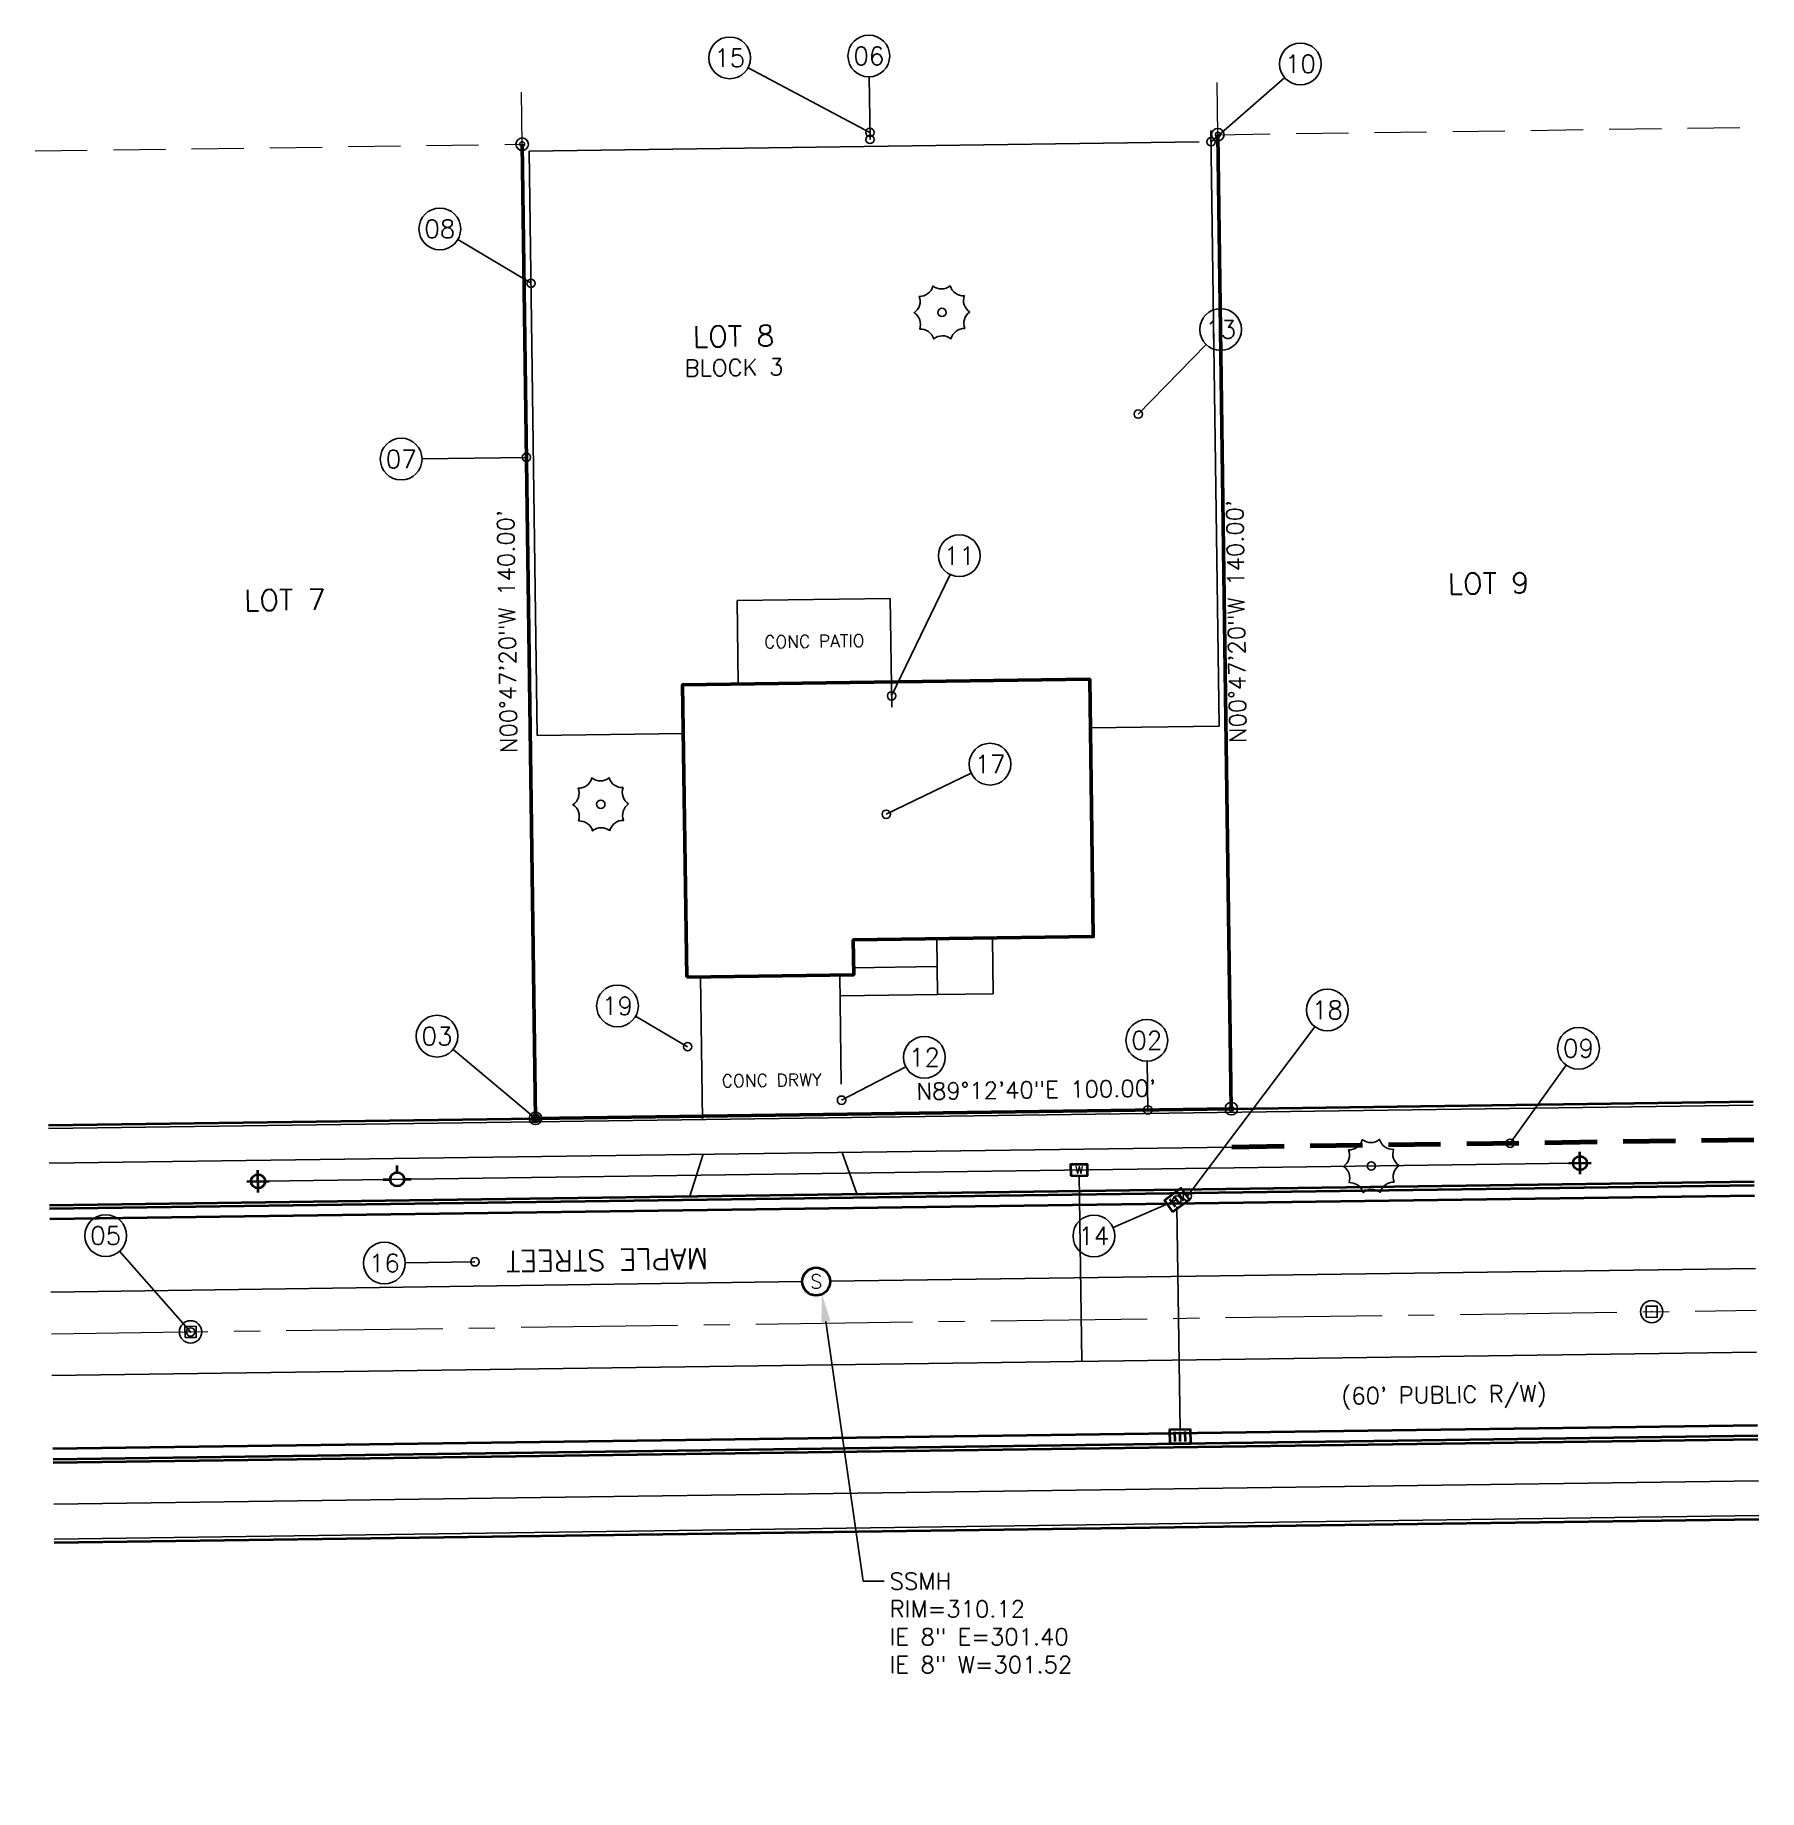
# Model space of a CAD drawing. Header units: feet. Extents: x 4928 to 5176, y 7903 to 8156.
import ezdxf
from ezdxf import colors
from ezdxf.entities.mleader import LeaderData, LeaderLine
from ezdxf.enums import TextEntityAlignment as Align
from ezdxf.math import Vec2, Vec3

# ---------------------------------------------------------------- set-up
doc = ezdxf.new("R2010")
doc.units = ezdxf.units.FT
doc.header["$LTSCALE"] = 30
doc.header["$MEASUREMENT"] = 0
doc.linetypes.add('CENTER2', pattern=[1.125, 0.75, -0.125, 0.125, -0.125])
doc.linetypes.add('DASHED2', pattern=[0.375, 0.25, -0.125])
doc.layers.add('TRAIN-NOTES', color=10, linetype='Continuous', lineweight=25, plot=False)
for name, color, linetype, lineweight in [('V-ANNO-TEXT', 7, 'Continuous', 25), ('V-BLDG-OTLN', 30, 'Continuous', 50), ('V-CTRL-MONU', 1, 'Continuous', 25), ('V-POWR-OVHD', 212, 'OVERHEAD', 25), ('V-POWR-POLE', 212, 'Continuous', 35), ('V-PROP-ADJN', 8, 'DASHED2', 18), ('V-PROP-CNTR', 2, 'CENTER2', 18), ('V-PROP-LINE', 6, 'Continuous', 50), ('V-PROP-RWAY', 6, 'Continuous', 35), ('V-PROP-TEXT', 7, 'Continuous', 25), ('V-ROAD-CURB', 4, 'Continuous', 35), ('V-ROAD-SWLK', 51, 'Continuous', 25), ('V-SITE-CONC', 51, 'Continuous', 25), ('V-SITE-FENC', 32, 'FENCE', 25), ('V-SITE-VEGE', 3, 'Continuous', 25), ('V-SSWR-PIPE', 34, 'SANITARY', 25), ('V-SSWR-STRC', 34, 'Continuous', 35), ('V-STRM-PIPE', 150, 'STORM', 25), ('V-STRM-STRC', 150, 'Continuous', 35), ('V-WATR-PIPE', 5, 'WATER', 25), ('V-WATR-STRC', 5, 'Continuous', 35)]:
    doc.layers.add(name, color=color, linetype=linetype, lineweight=lineweight)
doc.styles.get("Standard").update_dxf_attribs({"font": 'romans.shx'})
doc.styles.add('SURVEY', font='romans.shx')
doc.linetypes.add('FENCE', pattern='A,0.4,-0.06,["X",Standard,S=0.06,R=0,X=-0.04,Y=-0.03],-0.07', length=0.53)
doc.linetypes.add('OVERHEAD', pattern='A,0.4,-0.06,["OHP",Standard,S=0.06,R=0,X=-0.04,Y=-0.03],-0.17', length=0.63)
doc.linetypes.add('SANITARY', pattern='A,0.4,-0.06,["SS",Standard,S=0.06,R=0,X=-0.04,Y=-0.03],-0.12', length=0.58)
doc.linetypes.add('STORM', pattern='A,0.4,-0.06,["SD",Standard,S=0.06,R=0,X=-0.04,Y=-0.03],-0.12', length=0.58)
doc.linetypes.add('WATER', pattern='A,0.4,-0.06,["W",Standard,S=0.06,R=0,X=-0.04,Y=-0.03],-0.07', length=0.53)
doc.mleader_styles.duplicate_entry("Standard", 'SRV-30')

# ---------------------------------------------------------------- blocks, each defined once
blk = doc.blocks.new('FIR')
for radius in [0.9, 0.35]:
    blk.add_circle((0, 0), radius)
blk = doc.blocks.new('MON-CASE')
blk.add_lwpolyline([(-0.8, -0.8), (0.8, -0.8), (0.8, 0.8), (-0.8, 0.8)], close=True)
blk.add_circle((0, 0), 1.6)
blk.add_point((0, 0))
blk = doc.blocks.new('TREE-DECID')
blk.add_lwpolyline([(4, 0, -0.35), (3.24, 2.35, -0.35), (1.24, 3.8, -0.35), (-1.24, 3.8, -0.35), (-3.24, 2.35, -0.35), (-4, 0, -0.35), (-3.24, -2.35, -0.35), (-1.24, -3.8, -0.35), (1.24, -3.8, -0.35), (3.24, -2.35, -0.35)], format="xyb", close=True)
blk.add_circle((0, 0), 0.6)
blk = doc.blocks.new('CB')
for p, q in [((-0.75, -0.7), (-0.75, 0.7)), ((0, -0.7), (0, 0.7)), ((0.75, -0.7), (0.75, 0.7))]:
    blk.add_line(p, q)
blk.add_lwpolyline([(-1.5, -1), (1.5, -1), (1.5, 1), (-1.5, 1)], close=True)
blk = doc.blocks.new('SSMH')
blk.add_circle((0, 0), 2)
at = {"style": 'SURVEY'}
blk.add_text('S', height=2, dxfattribs=at).set_placement((0, 0), align=Align.MIDDLE_CENTER)
blk = doc.blocks.new('WM')
blk.add_lwpolyline([(-1.2, -0.8), (1.2, -0.8), (1.2, 0.8), (-1.2, 0.8)], close=True)
at = {"style": 'SURVEY'}
blk.add_text('W', height=1.1, dxfattribs=at).set_placement((0, 0), align=Align.MIDDLE_CENTER)
blk = doc.blocks.new('FH')
for p, q in [((-2, 0), (-1, 0)), ((0, 1), (0, 2)), ((1, 0), (2, 0))]:
    blk.add_line(p, q)
blk.add_circle((0, 0), 1)
blk = doc.blocks.new('PP')
for p, q in [((-1.6, 0), (1.6, 0)), ((0, -1.6), (0, 1.6))]:
    blk.add_line(p, q)
blk.add_circle((0, 0), 1)

msp = doc.modelspace()

# ---------------------------------------------------------------- linework, layer by layer
msp.add_line((5000.24, 8055.01), (4999.09, 8139))
at = {"layer": 'TRAIN-NOTES'}
for p, q in [((5030.55, 8150.99), (5048.05, 8141.68)), ((5047.94, 8149.67), (5048.07, 8140.68)), ((5107.66, 8149.56), (5097.08, 8140.35)), ((4988.82, 8126.29), (4999.35, 8120)), ((5096.36, 8111.22), (5086.61, 8101.2)), ((4983.69, 8094.78), (4998.69, 8094.99)), ((5059.59, 8078.14), (5051.17, 8060.71)), ((5062.6, 8049.6), (5050.4, 8043.7)), ((5014.37, 8014.66), (5021.86, 8010.3)), ((5111.99, 8013.17), (5093.66, 7988.79)), ((4988.14, 8009.89), (5000, 8000)), ((5053.22, 8007.39), (5043.97, 8002.61)), ((5087.9, 8008.21), (5087.99, 8001.21)), ((5148.12, 8007.63), (5140.06, 7996.43)), ((5082.99, 7984.3), (5092.17, 7988.27)), ((4940.21, 7980.9), (4950.42, 7969.31)), ((4981.28, 7979.24), (4991.28, 7979.38))]:
    msp.add_line(p, q, dxfattribs=at)
for centre, radius in [((5047.9, 8152.67), 3), ((5027.9, 8152.4), 3), ((5109.92, 8151.53), 3), ((5048.05, 8141.68), 0.6), ((5048.07, 8140.68), 0.6), ((5097.08, 8140.35), 0.6), ((4986.24, 8127.82), 3), ((4999.35, 8120), 0.6), ((5098.45, 8113.37), 3), ((5086.61, 8101.2), 0.6), ((4980.69, 8094.74), 3), ((4998.69, 8094.99), 0.6), ((5060.89, 8080.85), 3), ((5051.17, 8060.71), 0.6), ((5065.31, 8050.9), 3), ((5050.4, 8043.7), 0.6), ((5011.78, 8016.16), 3), ((5113.8, 8015.57), 3), ((4985.84, 8011.81), 3), ((5087.85, 8011.21), 3), ((5149.88, 8010.06), 3), ((5021.86, 8010.3), 0.6), ((5055.88, 8008.77), 3), ((5043.97, 8002.61), 0.6), ((5000, 8000), 0.6), ((5087.99, 8001.21), 0.6), ((5140.06, 7996.43), 0.6), ((5093.66, 7988.79), 0.6), ((5092.17, 7988.27), 0.6), ((4938.23, 7983.15), 3), ((5080.24, 7983.1), 3), ((4978.28, 7979.2), 3), ((4991.28, 7979.38), 0.6), ((4950.42, 7969.31), 0.6)]:
    msp.add_circle(centre, radius, dxfattribs=at)
at = {"layer": 'V-BLDG-OTLN'}
msp.add_lwpolyline([(5021.72, 8020.3), (5045.72, 8020.63), (5045.65, 8025.63), (5080.15, 8026.11), (5079.64, 8063.1), (5021.14, 8062.3)], close=True, dxfattribs=at)
at = {"layer": 'V-POWR-OVHD'}
msp.add_line((4961.12, 7990.96), (5149.1, 7993.55), dxfattribs=at)
at = {"layer": 'V-PROP-ADJN'}
for p, q in [((5098.06, 8141.36), (5097.93, 8151.36)), ((4998.07, 8139.99), (4997.93, 8149.99)), ((5098.06, 8141.36), (5173.06, 8142.4)), ((4928.08, 8139.02), (4998.07, 8139.99))]:
    msp.add_line(p, q, dxfattribs=at)
at = {"layer": 'V-PROP-CNTR'}
msp.add_line((4930.42, 7969.04), (5175.4, 7972.41), dxfattribs=at)
at = {"layer": 'V-PROP-LINE'}
for p, q in [((5099.99, 8001.38), (5098.06, 8141.36)), ((4998.07, 8139.99), (5000, 8000)), ((5000, 8000), (5099.99, 8001.38))]:
    msp.add_line(p, q, dxfattribs=at)
at = {"layer": 'V-PROP-RWAY'}
for p, q in [((5099.99, 8001.38), (5174.98, 8002.41)), ((4930.01, 7999.04), (5000, 8000)), ((4930.83, 7939.04), (5175.81, 7942.42))]:
    msp.add_line(p, q, dxfattribs=at)
at = {"layer": 'V-ROAD-CURB'}
for p, q in [((4930.16, 7987.54), (5175.14, 7990.91)), ((4930.17, 7987.04), (5175.15, 7990.41)), ((4930.19, 7985.54), (5175.17, 7988.91)), ((4930.65, 7952.54), (5175.62, 7955.91)), ((4930.67, 7951.04), (5175.64, 7954.41)), ((4930.67, 7950.54), (5175.65, 7953.91))]:
    msp.add_line(p, q, dxfattribs=at)
at = {"layer": 'V-ROAD-SWLK'}
for p, q in [((4930.01, 7998.54), (5174.99, 8001.91)), ((4930.08, 7993.54), (5100.07, 7995.88)), ((4930.76, 7944.54), (5175.73, 7947.91)), ((4930.83, 7939.54), (5175.8, 7942.92))]:
    msp.add_line(p, q, dxfattribs=at)
at = {"layer": 'V-ROAD-SWLK', "color": 1, "linetype": 'DASHED2', "lineweight": 70}
msp.add_line((5100.07, 7995.88), (5175.06, 7996.91), dxfattribs=at)
at = {"layer": 'V-SITE-CONC'}
for p, q in [((5028.98, 8074.41), (5050.98, 8074.71)), ((5029.14, 8062.41), (5028.98, 8074.41)), ((5050.98, 8074.71), (5051.19, 8059.11)), ((5023.72, 8020.33), (5024, 7999.83)), ((5043.72, 8020.6), (5043.94, 8004.91)), ((5045.71, 8021.63), (5057.71, 8021.8)), ((5043.76, 8017.6), (5057.76, 8017.8)), ((5024.07, 7994.83), (5022.16, 7988.8)), ((5044.07, 7995.11), (5046.15, 7989.13))]:
    msp.add_line(p, q, dxfattribs=at)
msp.add_lwpolyline([(5057.65, 8025.8), (5057.76, 8017.8), (5065.76, 8017.91), (5065.65, 8025.91)], dxfattribs=at)
at = {"layer": 'V-SITE-FENC'}
for p, q in [((5098.23, 8056.36), (5097.05, 8141.95)), ((4999.09, 8139), (5095.38, 8140.33)), ((5000.24, 8055.01), (5021.24, 8055.3)), ((5079.74, 8056.1), (5098.23, 8056.36))]:
    msp.add_line(p, q, dxfattribs=at)
at = {"layer": 'V-SSWR-PIPE'}
for p, q in [((5042.33, 7976.58), (5175.31, 7978.41)), ((4930.34, 7975.04), (5038.33, 7976.53))]:
    msp.add_line(p, q, dxfattribs=at)
at = {"layer": 'V-STRM-PIPE'}
msp.add_line((5092.18, 7987.27), (5092.62, 7955.27), dxfattribs=at)
at = {"layer": 'V-WATR-PIPE'}
for p, q in [((5078.49, 7965.08), (5078.12, 7991.77)), ((4930.5, 7963.04), (5175.48, 7966.41))]:
    msp.add_line(p, q, dxfattribs=at)

# ---------------------------------------------------------------- block references
at = {"layer": 'V-CTRL-MONU', "rotation": 0.7888888888888889}
for name, p in [('FIR', (4998.07, 8139.99)), ('FIR', (5098.06, 8141.36)), ('FIR', (5099.99, 8001.38)), ('FIR', (5000, 8000)), ('MON-CASE', (5160.4, 7972.21)), ('MON-CASE', (4950.42, 7969.31))]:
    msp.add_blockref(name, p, dxfattribs=at)
at = {"layer": 'V-POWR-POLE', "rotation": 0.7888888888888889}
for p in [(5150.1, 7993.57), (4960.12, 7990.95)]:
    msp.add_blockref('PP', p, dxfattribs=at)
at = {"layer": 'V-SITE-VEGE', "rotation": 0.7888888888888889}
for p in [(5058.41, 8115.82), (5009.38, 8045.13), (5120.11, 7993.15)]:
    msp.add_blockref('TREE-DECID', p, dxfattribs=at)
at = {"layer": 'V-SSWR-STRC'}
msp.add_blockref('SSMH', (5040.33, 7976.55), dxfattribs=at)
at = {"layer": 'V-STRM-STRC'}
for p, rotation in [((5092.17, 7988.27), 35.78888888888889), ((5092.64, 7954.27), 0.7888888888888889)]:
    msp.add_blockref('CB', p, dxfattribs=dict(at, rotation=rotation))
at = {"layer": 'V-WATR-STRC', "rotation": 0.7888888888888889}
for name, p in [('FH', (4980.12, 7991.23)), ('WM', (5078.11, 7992.57))]:
    msp.add_blockref(name, p, dxfattribs=at)

# ---------------------------------------------------------------- texts
at = {"layer": 'TRAIN-NOTES', "style": 'SURVEY'}
for s, p in [('15', (5027.9, 8152.4)), ('06', (5047.9, 8152.67)), ('10', (5109.92, 8151.53)), ('08', (4986.24, 8127.82)), ('13', (5098.45, 8113.37)), ('07', (4980.69, 8094.74)), ('11', (5060.89, 8080.85)), ('17', (5065.31, 8050.9)), ('19', (5011.78, 8016.16)), ('18', (5113.8, 8015.57)), ('03', (4985.84, 8011.81)), ('02', (5087.85, 8011.21)), ('12', (5055.88, 8008.77)), ('09', (5149.88, 8010.06)), ('05', (4938.23, 7983.15)), ('14', (5080.24, 7983.1)), ('16', (4978.28, 7979.2))]:
    msp.add_text(s, height=2.6, dxfattribs=at).set_placement(p, align=Align.MIDDLE_CENTER)
at = {"layer": 'V-ANNO-TEXT', "style": 'SURVEY'}
for s, height, rotation, p in [('CONC PATIO', 1.8, 0.7889, (5040.06, 8068.56)), ('CONC DRWY', 1.8, 0.7889, (5033.93, 8005.47)), ('MAPLE STREET', 3, 180.7889, (5010.28, 7979.64)), ("(60' PUBLIC R/W)", 2.4, 0.7889, (5130.56, 7960.29))]:
    msp.add_text(s, height=height, rotation=rotation, dxfattribs=at).set_placement(p, align=Align.MIDDLE_CENTER)
at = {"layer": 'V-PROP-TEXT', "style": 'SURVEY'}
for s, height, p in [('LOT 8', 3, (5028.46, 8112.4)), ('BLOCK 3', 2.4, (5028.52, 8107.9)), ('LOT 9', 3, (5136.95, 8076.89)), ('LOT 7', 3, (4963.97, 8074.51))]:
    msp.add_text(s, height=height, rotation=0.7889, dxfattribs=at).set_placement(p, align=Align.MIDDLE_CENTER)
for s, rotation, p in [('N00°47\'20"W 140.00\'', 90.7889, (5102.63, 8071.42)), ('N00°47\'20"W 140.00\'', 90.7889, (4997.84, 8069.98)), ('N89°12\'40"E 100.00\'', 0.7889, (5071.98, 8002.19))]:
    msp.add_text(s, height=2.4, rotation=rotation, dxfattribs=at).set_placement(p, align=Align.BOTTOM_CENTER)

# ---------------------------------------------------------------- leaders
at = {"layer": 'V-ANNO-TEXT'}
ml = msp.add_multileader_mtext('SRV-30', dxfattribs=at)
ml.set_content('SSMH\\PRIM=310.12\\PIE 8" E=301.40\\PIE 8" W=301.52', style='SURVEY')
ml.set_leader_properties(linetype='ByLayer')
ml.build(insert=Vec2(0, 0))
ml.multileader.update_dxf_attribs({"dogleg_length": 3})
ctx = ml.context
ctx.base_point, ctx.char_height, ctx.landing_gap_size = Vec3(5050.1, 7933.49), 2.4, 0.8
notes = []
notes.append((ctx, [(0, (1, 1, 0), (5047.1, 7933.49), (1, 0), 3, [(0, [(5041.15, 7974.76)], 0, [])])]))
ctx.mtext.insert = Vec3(5050.9, 7934.69)
for ctx, leaders in notes:
    for number, flags, end, landing, length, lines in leaders:
        leader = LeaderData()
        leader.index, (leader.has_last_leader_line, leader.has_dogleg_vector, leader.attachment_direction) = number, flags
        leader.last_leader_point, leader.dogleg_vector, leader.dogleg_length = Vec3(end), Vec3(landing), length
        for number, points, colour, breaks in lines:
            line = LeaderLine()
            line.index, line.vertices, line.color, line.breaks = number, Vec3.list(points), colors.encode_raw_color(colour), breaks
            leader.lines.append(line)
        ctx.leaders.append(leader)

doc.saveas('drawing.dxf')
